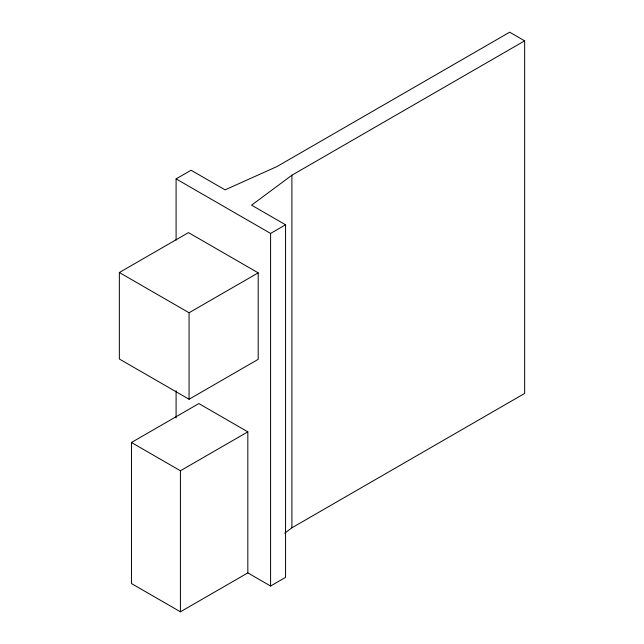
<?xml version="1.0" encoding="UTF-8"?>
<svg xmlns="http://www.w3.org/2000/svg" width="644" height="644" viewBox="0 0 644 644"><rect width="100%" height="100%" fill="white"/><g stroke="black" fill="none" stroke-linecap="round" stroke-linejoin="round"><path stroke-width="0.97" d="M284.64 533.2L291.901 527.814L524.651 393.436L524.651 40.846L291.901 175.224L251.571 205.162L285.558 224.788L285.558 577.37L270.585 586.024L247.827 572.886L180.417 611.8L131.448 583.528L131.448 442.492L198.851 403.579L247.827 431.85L247.827 572.886M176.094 240.164L176.094 178.887L191.075 170.241L225.07 189.859L276.92 166.579L509.67 32.2L524.651 40.846M119.349 272.517L188.483 232.605L258.196 272.855L258.196 359.336L189.062 399.248L119.349 359.006L119.349 272.517L189.062 312.767L258.196 272.855M176.094 178.887L270.585 233.434L285.558 224.788M131.448 442.492L180.417 470.764L247.827 431.85M291.901 175.224L291.901 527.814M270.585 233.434L270.585 586.024M189.062 312.767L189.062 399.248M180.417 470.764L180.417 611.8M176.094 390.836L176.094 417.964"/></g></svg>
